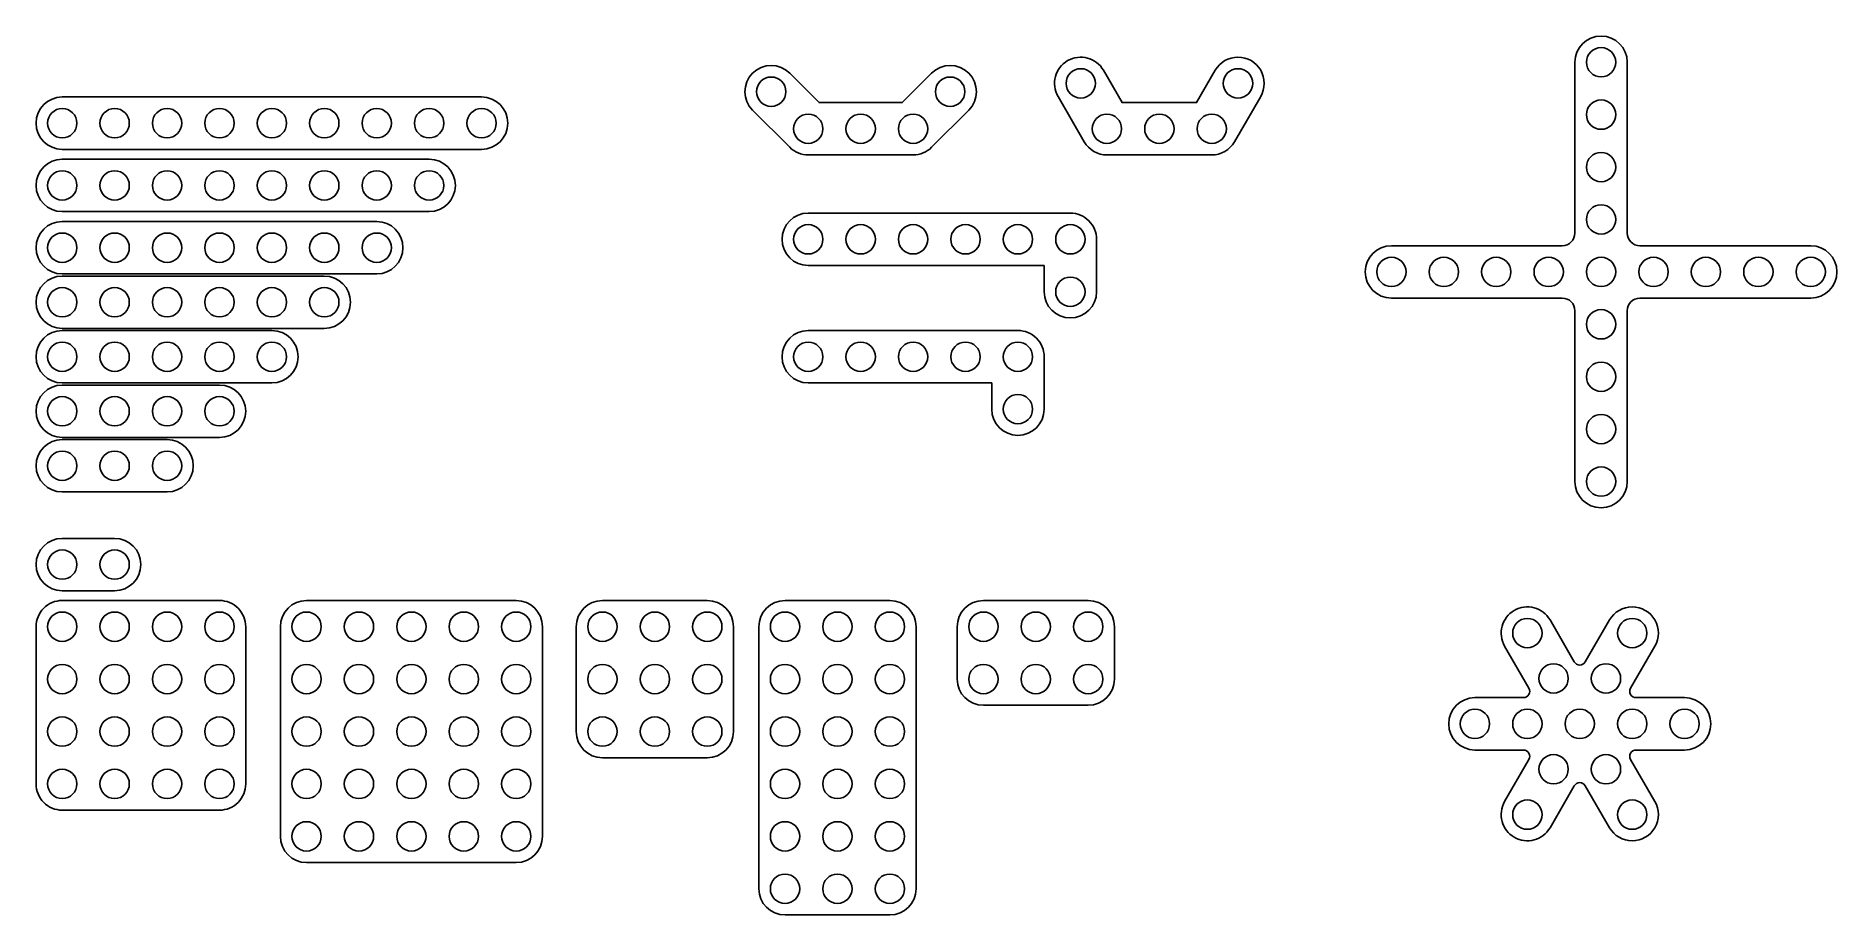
# Model space of a CAD drawing. Extents: x 110 to 540, y 20 to 230.
import ezdxf

# ---------------------------------------------------------------- set-up
doc = ezdxf.new("R2010")
doc.units = 0
doc.header["$MEASUREMENT"] = 0
doc.layers.get('0').update_dxf_attribs({"linetype": 'CONTINUOUS'})
doc.layers.add('INTERIOR_1', color=4, linetype='CONTINUOUS')

msp = doc.modelspace()

# ---------------------------------------------------------------- linework, layer by layer
for p, q in [((477.336181, 223.486318), (477.336181, 182.736318)), ((489.836181, 182.736318), (489.836181, 223.486318)), ((216.607177, 215.200029), (116.607177, 215.200029)), ((116.607177, 202.700029), (216.607177, 202.700029)), ((204.107177, 200.355934), (116.607177, 200.355934)), ((116.607177, 187.855934), (204.107177, 187.855934)), ((357.014764, 187.505822), (294.514764, 187.505822)), ((474.336181, 179.736318), (433.586181, 179.736318)), ((533.586181, 179.736318), (492.836181, 179.736318)), ((294.514764, 175.005822), (350.764764, 175.005822)), ((433.586181, 167.236318), (474.336181, 167.236318)), ((477.336181, 164.236318), (477.336181, 123.486318)), ((489.836181, 123.486318), (489.836181, 164.236318)), ((492.836181, 167.236318), (533.586181, 167.236318)), ((344.514764, 159.502118), (294.514764, 159.502118)), ((174.875789, 95.117946), (224.875789, 95.117946)), ((270.440628, 95.117946), (245.440628, 95.117946)), ((313.975922, 95.117946), (288.975922, 95.117946)), ((361.277628, 95.117946), (336.277628, 95.117946)), ((168.625789, 38.867946), (168.625789, 88.867946)), ((231.125789, 88.867946), (231.125789, 38.867946)), ((239.190628, 88.867946), (239.190628, 63.867946)), ((276.690628, 63.867946), (276.690628, 88.867946)), ((282.725922, 88.867946), (282.725922, 26.367946)), ((320.225922, 26.367946), (320.225922, 88.867946)), ((330.027628, 88.867946), (330.027628, 76.367946)), ((367.527628, 76.367946), (367.527628, 88.867946)), ((336.277628, 70.117946), (361.277628, 70.117946)), ((245.440628, 57.617946), (270.440628, 57.617946)), ((224.875789, 32.617946), (174.875789, 32.617946)), ((288.975922, 20.117946), (313.975922, 20.117946))]:
    msp.add_line(p, q)
for points in [[(390.744264, 201.370707), (365.744264, 201.370707, -0.267949), (360.331605, 204.495707), (354.081605, 215.321024), (354.081605, 215.321024, -1), (364.906923, 221.571024), (364.906923, 221.571024), (369.352703, 213.870707), (387.135825, 213.870707), (391.581605, 221.571024), (391.581605, 221.571024, -1), (402.406923, 215.321024), (402.406923, 215.321024), (396.156923, 204.495707, -0.267949), (390.744264, 201.370707)], [(290.095346, 220.878959, 1), (281.256512, 212.040124), (281.256512, 212.040124), (290.095346, 203.20129, 0.198912), (294.514764, 201.370707), (319.514764, 201.370707, 0.198912), (323.934181, 203.201289), (323.934181, 203.201289), (332.773016, 212.040124), (332.773016, 212.040124, 1), (323.934181, 220.878959), (316.925929, 213.870707), (316.925929, 213.870707), (297.103598, 213.870707), (290.095346, 220.878959)], [(191.607177, 185.502118), (116.607177, 185.502118, 1), (116.607177, 173.002118), (191.607177, 173.002118, 1), (191.607177, 185.502118)], [(350.764764, 175.005822), (350.764764, 168.755822, 1), (363.264764, 168.755822), (363.264764, 181.255822, 0.414214), (357.014764, 187.505822)], [(116.607177, 160.002118), (179.107177, 160.002118, 1), (179.107177, 172.502118), (116.607177, 172.502118, 1), (116.607177, 160.002118)], [(116.607177, 159.502118, 1), (116.607177, 147.002118), (166.607177, 147.002118, 1), (166.607177, 159.502118), (116.607177, 159.502118)], [(294.514764, 159.502118, 1), (294.514764, 147.002118), (338.264764, 147.002118)], [(338.264764, 147.002118), (338.264764, 140.752118, 1), (350.764764, 140.752118), (350.764764, 153.252118, 0.414214), (344.514764, 159.502118)], [(116.607177, 134.002118), (154.107177, 134.002118, 1), (154.107177, 146.502118), (116.607177, 146.502118, 1), (116.607177, 134.002118)], [(116.607177, 133.502118, 1), (116.607177, 121.002118), (141.607177, 121.002118, 1), (141.607177, 133.502118), (116.607177, 133.502118)], [(116.607177, 97.434347), (129.107177, 97.434347, 1), (129.107177, 109.934347), (116.607177, 109.934347, 1), (116.607177, 97.434347)], [(160.357177, 51.367946, -0.414214), (154.107177, 45.117946), (116.607177, 45.117946, -0.414214), (110.357177, 51.367946), (110.357177, 88.867946, -0.414214), (116.607177, 95.117946), (154.107177, 95.117946, -0.414214), (160.357177, 88.867946), (160.357177, 51.367946)], [(453.499742, 71.950464), (465.076349, 71.950464, 0.57735), (466.375387, 74.200464), (460.587084, 84.226099, -1), (471.412401, 90.476099), (477.200704, 80.450464, 0.57735), (479.79878, 80.450464), (485.587084, 90.476099, -1), (496.412401, 84.226099)], [(496.412401, 84.226099), (490.624098, 74.200464, 0.57735), (491.923136, 71.950464), (503.499742, 71.950464, -1), (503.499742, 59.450464), (491.923136, 59.450464, 0.57735), (490.624098, 57.200464), (496.412401, 47.174828, -1), (485.587084, 40.924828)], [(485.587084, 40.924828), (479.79878, 50.950464, 0.57735), (477.200704, 50.950464), (471.412401, 40.924828, -1), (460.587084, 47.174828), (466.375387, 57.200464, 0.57735), (465.076349, 59.450464), (453.499742, 59.450464, -1), (453.499742, 71.950464)]]:
    msp.add_lwpolyline(points, format="xyb")
for centre, radius, start, end in [((483.586181, 223.486318), 6.25, 0, 180), ((116.607177, 208.950029), 6.25, 90, 270), ((216.607177, 208.950029), 6.25, 270, 90), ((116.607177, 194.105934), 6.25, 90, 270), ((204.107177, 194.105934), 6.25, 270, 90), ((294.514764, 181.255822), 6.25, 90, 270), ((474.336181, 182.736318), 3, 270, 0), ((492.836181, 182.736318), 3, 180, 270), ((433.586181, 173.486318), 6.25, 90, 270), ((533.586181, 173.486318), 6.25, 270, 90), ((474.336181, 164.236318), 3, 0, 90), ((492.836181, 164.236318), 3, 90, 180), ((483.586181, 123.486318), 6.25, 180, 0), ((174.875789, 88.867946), 6.25, 90, 180), ((224.875789, 88.867946), 6.25, 0, 90), ((245.440628, 88.867946), 6.25, 90, 180), ((270.440628, 88.867946), 6.25, 0, 90), ((288.975922, 88.867946), 6.25, 90, 180), ((313.975922, 88.867946), 6.25, 0, 90), ((336.277628, 88.867946), 6.25, 90, 180), ((361.277628, 88.867946), 6.25, 0, 90), ((336.277628, 76.367946), 6.25, 180, 270), ((361.277628, 76.367946), 6.25, 270, 0), ((245.440628, 63.867946), 6.25, 180, 270), ((270.440628, 63.867946), 6.25, 270, 0), ((174.875789, 38.867946), 6.25, 180, 270), ((224.875789, 38.867946), 6.25, 270, 0), ((288.975922, 26.367946), 6.25, 180, 270), ((313.975922, 26.367946), 6.25, 270, 0)]:
    msp.add_arc(centre, radius, start, end)
at = {"layer": 'INTERIOR_1'}
for centre in [(483.586181, 223.486318), (285.675929, 216.459542), (328.353598, 216.459542), (359.494264, 218.446024), (396.994264, 218.446024), (116.607177, 208.950029), (129.107177, 208.950029), (141.607177, 208.950029), (154.107177, 208.950029), (166.607177, 208.950029), (179.107177, 208.950029), (191.607177, 208.950029), (204.107177, 208.950029), (216.607177, 208.950029), (294.514764, 207.620707), (307.014764, 207.620707), (319.514764, 207.620707), (365.744264, 207.620707), (378.244264, 207.620707), (390.744264, 207.620707), (483.586181, 210.986318), (483.586181, 198.486318), (116.607177, 194.105934), (129.107177, 194.105934), (141.607177, 194.105934), (154.107177, 194.105934), (166.607177, 194.105934), (179.107177, 194.105934), (191.607177, 194.105934), (204.107177, 194.105934), (483.586181, 185.986318), (294.514764, 181.255822), (307.014764, 181.255822), (319.514764, 181.255822), (332.014764, 181.255822), (344.514764, 181.255822), (357.014764, 181.255822), (116.607177, 179.252118), (129.107177, 179.252118), (141.607177, 179.252118), (154.107177, 179.252118), (166.607177, 179.252118), (179.107177, 179.252118), (191.607177, 179.252118), (433.586181, 173.486318), (446.086181, 173.486318), (458.586181, 173.486318), (471.086181, 173.486318), (483.586181, 173.486318), (496.086181, 173.486318), (508.586181, 173.486318), (521.086181, 173.486318), (533.586181, 173.486318), (357.014764, 168.755822), (116.607177, 166.252118), (129.107177, 166.252118), (141.607177, 166.252118), (154.107177, 166.252118), (166.607177, 166.252118), (179.107177, 166.252118), (483.586181, 160.986318), (116.607177, 153.252118), (129.107177, 153.252118), (141.607177, 153.252118), (154.107177, 153.252118), (166.607177, 153.252118), (294.514764, 153.252118), (307.014764, 153.252118), (319.514764, 153.252118), (332.014764, 153.252118), (344.514764, 153.252118), (483.586181, 148.486318), (116.607177, 140.252118), (129.107177, 140.252118), (141.607177, 140.252118), (154.107177, 140.252118), (344.514764, 140.752118), (483.586181, 135.986318), (116.607177, 127.252118), (129.107177, 127.252118), (141.607177, 127.252118), (483.586181, 123.486318), (116.607177, 103.684347), (129.107177, 103.684347), (116.607177, 88.867946), (129.107177, 88.867946), (141.607177, 88.867946), (154.107177, 88.867946), (174.875789, 88.867946), (187.375789, 88.867946), (199.875789, 88.867946), (212.375789, 88.867946), (224.875789, 88.867946), (245.440628, 88.867946), (257.940628, 88.867946), (270.440628, 88.867946), (288.975922, 88.867946), (301.475922, 88.867946), (313.975922, 88.867946), (336.277628, 88.867946), (348.777628, 88.867946), (361.277628, 88.867946), (465.999742, 87.351099), (490.999742, 87.351099), (116.607177, 76.367946), (129.107177, 76.367946), (141.607177, 76.367946), (154.107177, 76.367946), (174.875789, 76.367946), (187.375789, 76.367946), (199.875789, 76.367946), (212.375789, 76.367946), (224.875789, 76.367946), (245.440628, 76.367946), (257.940628, 76.367946), (270.440628, 76.367946), (288.975922, 76.367946), (301.475922, 76.367946), (313.975922, 76.367946), (336.277628, 76.367946), (348.777628, 76.367946), (361.277628, 76.367946), (472.249742, 76.525781), (484.749742, 76.525781), (453.499742, 65.700464), (465.999742, 65.700464), (478.499742, 65.700464), (478.499742, 65.700464), (478.499742, 65.700464), (490.999742, 65.700464), (503.499742, 65.700464), (116.607177, 63.867946), (129.107177, 63.867946), (141.607177, 63.867946), (154.107177, 63.867946), (174.875789, 63.867946), (187.375789, 63.867946), (199.875789, 63.867946), (212.375789, 63.867946), (224.875789, 63.867946), (245.440628, 63.867946), (257.940628, 63.867946), (270.440628, 63.867946), (288.975922, 63.867946), (301.475922, 63.867946), (313.975922, 63.867946), (472.249742, 54.875146), (484.749742, 54.875146), (116.607177, 51.367946), (129.107177, 51.367946), (141.607177, 51.367946), (154.107177, 51.367946), (174.875789, 51.367946), (187.375789, 51.367946), (199.875789, 51.367946), (212.375789, 51.367946), (224.875789, 51.367946), (288.975922, 51.367946), (301.475922, 51.367946), (313.975922, 51.367946), (465.999742, 44.049828), (490.999742, 44.049828), (174.875789, 38.867946), (187.375789, 38.867946), (199.875789, 38.867946), (212.375789, 38.867946), (224.875789, 38.867946), (288.975922, 38.867946), (301.475922, 38.867946), (313.975922, 38.867946), (288.975922, 26.367946), (301.475922, 26.367946), (313.975922, 26.367946)]:
    msp.add_circle(centre, 3.5, dxfattribs=at)

doc.saveas('drawing.dxf')
